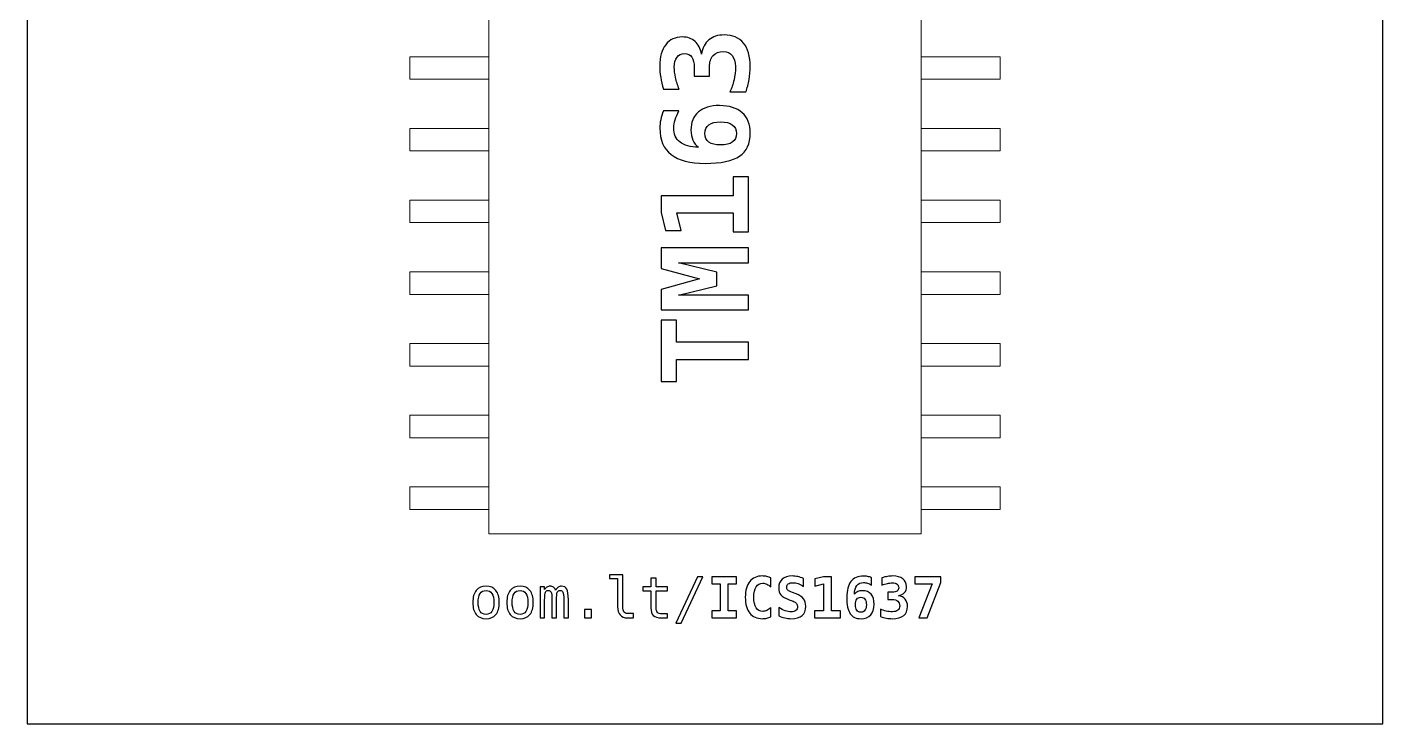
# Model space of a CAD drawing. Header units: centimetres. Extents: x -11.7 to -9.3, y -16.05 to -13.65.
# Drawn here: x -11.7 to -9.3, y -16.05 to -14.816 of the extents above; entities that cross this region are included whole.
import ezdxf

# ---------------------------------------------------------------- set-up
doc = ezdxf.new("R2010")
doc.units = ezdxf.units.CM
doc.header["$MEASUREMENT"] = 0
doc.layers.add('Layer 1', color=7, linetype='Continuous')

msp = doc.modelspace()

# ---------------------------------------------------------------- linework, layer by layer
at = {"layer": 'Layer 1', "color": 7}
msp.add_lwpolyline([(-11.7, -16.05), (-9.3, -16.05), (-9.3, -13.65), (-11.7, -13.65), (-11.7, -16.05)], close=True, dxfattribs=at)
at = {"layer": 'Layer 1', "color": 7, "lineweight": 9}
for points in [[(-10.88251, -15.71355), (-10.11751, -15.71355), (-10.11751, -14.44355), (-10.88251, -14.44355), (-10.88251, -15.71355)], [(-11.02251, -14.90805), (-10.88251, -14.90805), (-10.88251, -14.86805), (-11.02251, -14.86805), (-11.02251, -14.90805)], [(-10.11751, -14.90805), (-9.97751, -14.90805), (-9.97751, -14.86805), (-10.11751, -14.86805), (-10.11751, -14.90805)], [(-11.02251, -15.03505), (-10.88251, -15.03505), (-10.88251, -14.99505), (-11.02251, -14.99505), (-11.02251, -15.03505)], [(-10.11751, -15.03505), (-9.97751, -15.03505), (-9.97751, -14.99505), (-10.11751, -14.99505), (-10.11751, -15.03505)], [(-11.02251, -15.16205), (-10.88251, -15.16205), (-10.88251, -15.12205), (-11.02251, -15.12205), (-11.02251, -15.16205)], [(-10.11751, -15.16205), (-9.97751, -15.16205), (-9.97751, -15.12205), (-10.11751, -15.12205), (-10.11751, -15.16205)], [(-11.02251, -15.28905), (-10.88251, -15.28905), (-10.88251, -15.24905), (-11.02251, -15.24905), (-11.02251, -15.28905)], [(-10.11751, -15.28905), (-9.97751, -15.28905), (-9.97751, -15.24905), (-10.11751, -15.24905), (-10.11751, -15.28905)], [(-11.02251, -15.41605), (-10.88251, -15.41605), (-10.88251, -15.37605), (-11.02251, -15.37605), (-11.02251, -15.41605)], [(-10.11751, -15.41605), (-9.97751, -15.41605), (-9.97751, -15.37605), (-10.11751, -15.37605), (-10.11751, -15.41605)], [(-11.02251, -15.54305), (-10.88251, -15.54305), (-10.88251, -15.50305), (-11.02251, -15.50305), (-11.02251, -15.54305)], [(-10.11751, -15.54305), (-9.97751, -15.54305), (-9.97751, -15.50305), (-10.11751, -15.50305), (-10.11751, -15.54305)], [(-11.02251, -15.67005), (-10.88251, -15.67005), (-10.88251, -15.63005), (-11.02251, -15.63005), (-11.02251, -15.67005)], [(-10.11751, -15.67005), (-9.97751, -15.67005), (-9.97751, -15.63005), (-10.11751, -15.63005), (-10.11751, -15.67005)]]:
    msp.add_lwpolyline(points, close=True, dxfattribs=at)
at = {"layer": 'Layer 1', "color": 250}
for points, knots in [([(-10.49211, -14.88645), (-10.49211, -14.88645), (-10.49211, -14.90279), (-10.49211, -14.90279), (-10.49211, -14.90279), (-10.49211, -14.90279), (-10.51899, -14.90279), (-10.51899, -14.90279), (-10.51899, -14.90279), (-10.51899, -14.90279), (-10.51899, -14.88645), (-10.51899, -14.88645), (-10.51899, -14.88645), (-10.51899, -14.8789), (-10.52047, -14.87301), (-10.52347, -14.86885), (-10.52347, -14.86885), (-10.52647, -14.86469), (-10.5307, -14.8626), (-10.53614, -14.8626), (-10.53614, -14.8626), (-10.54185, -14.8626), (-10.54633, -14.86469), (-10.54954, -14.86885), (-10.54954, -14.86885), (-10.55275, -14.87301), (-10.55434, -14.8789), (-10.55434, -14.88645), (-10.55434, -14.88645), (-10.55434, -14.89224), (-10.5536, -14.89845), (-10.55215, -14.90504), (-10.55215, -14.90504), (-10.55071, -14.91168), (-10.54859, -14.91852), (-10.54584, -14.92561), (-10.54584, -14.92561), (-10.54584, -14.92561), (-10.57353, -14.92561), (-10.57353, -14.92561), (-10.57353, -14.92561), (-10.57568, -14.91852), (-10.57731, -14.91154), (-10.57847, -14.90466), (-10.57847, -14.90466), (-10.5796, -14.89774), (-10.58016, -14.89114), (-10.58016, -14.88479), (-10.58016, -14.88479), (-10.58016, -14.86853), (-10.5766, -14.85587), (-10.56951, -14.8468), (-10.56951, -14.8468), (-10.56242, -14.8377), (-10.55265, -14.83315), (-10.54016, -14.83315), (-10.54016, -14.83315), (-10.53102, -14.83315), (-10.52351, -14.83576), (-10.51769, -14.84101), (-10.51769, -14.84101), (-10.51187, -14.84624), (-10.50806, -14.85371), (-10.50629, -14.86342), (-10.50629, -14.86342), (-10.50435, -14.85241), (-10.49994, -14.84398), (-10.4931, -14.83819), (-10.4931, -14.83819), (-10.48625, -14.83241), (-10.47722, -14.82951), (-10.46607, -14.82951), (-10.46607, -14.82951), (-10.45112, -14.82951), (-10.43972, -14.83431), (-10.43185, -14.84387), (-10.43185, -14.84387), (-10.42399, -14.85347), (-10.42007, -14.86737), (-10.42007, -14.88564), (-10.42007, -14.88564), (-10.42007, -14.8934), (-10.42074, -14.90106), (-10.42205, -14.90861), (-10.42205, -14.90861), (-10.42335, -14.91616), (-10.42526, -14.92339), (-10.42773, -14.93027), (-10.42773, -14.93027), (-10.42773, -14.93027), (-10.45606, -14.93027), (-10.45606, -14.93027), (-10.45606, -14.93027), (-10.45281, -14.92378), (-10.45034, -14.91679), (-10.44865, -14.90928), (-10.44865, -14.90928), (-10.44695, -14.9018), (-10.44611, -14.8939), (-10.44611, -14.88564), (-10.44611, -14.88564), (-10.44611, -14.87735), (-10.44801, -14.87082), (-10.45186, -14.86599), (-10.45186, -14.86599), (-10.45567, -14.86116), (-10.46082, -14.85876), (-10.46731, -14.85876), (-10.46731, -14.85876), (-10.47521, -14.85876), (-10.48135, -14.86116), (-10.48565, -14.86599), (-10.48565, -14.86599), (-10.48996, -14.87082), (-10.49211, -14.87763), (-10.49211, -14.88645)], [0, 0, 0, 0, 0.0344828, 0.0344828, 0.0344828, 0.0344828, 0.0689655, 0.0689655, 0.0689655, 0.0689655, 0.1034483, 0.1034483, 0.1034483, 0.1034483, 0.137931, 0.137931, 0.137931, 0.137931, 0.1724138, 0.1724138, 0.1724138, 0.1724138, 0.2068966, 0.2068966, 0.2068966, 0.2068966, 0.2413793, 0.2413793, 0.2413793, 0.2413793, 0.2758621, 0.2758621, 0.2758621, 0.2758621, 0.3103448, 0.3103448, 0.3103448, 0.3103448, 0.3448276, 0.3448276, 0.3448276, 0.3448276, 0.3793103, 0.3793103, 0.3793103, 0.3793103, 0.4137931, 0.4137931, 0.4137931, 0.4137931, 0.4482759, 0.4482759, 0.4482759, 0.4482759, 0.4827586, 0.4827586, 0.4827586, 0.4827586, 0.5172414, 0.5172414, 0.5172414, 0.5172414, 0.5517241, 0.5517241, 0.5517241, 0.5517241, 0.5862069, 0.5862069, 0.5862069, 0.5862069, 0.6206897, 0.6206897, 0.6206897, 0.6206897, 0.6551724, 0.6551724, 0.6551724, 0.6551724, 0.6896552, 0.6896552, 0.6896552, 0.6896552, 0.7241379, 0.7241379, 0.7241379, 0.7241379, 0.7586207, 0.7586207, 0.7586207, 0.7586207, 0.7931034, 0.7931034, 0.7931034, 0.7931034, 0.8275862, 0.8275862, 0.8275862, 0.8275862, 0.862069, 0.862069, 0.862069, 0.862069, 0.8965517, 0.8965517, 0.8965517, 0.8965517, 0.9310345, 0.9310345, 0.9310345, 0.9310345, 0.9655172, 0.9655172, 0.9655172, 0.9655172, 1, 1, 1, 1]), ([(-10.57374, -14.96418), (-10.57374, -14.96418), (-10.54605, -14.96418), (-10.54605, -14.96418), (-10.54605, -14.96418), (-10.54915, -14.96961), (-10.55148, -14.97483), (-10.55304, -14.97984), (-10.55304, -14.97984), (-10.55459, -14.98481), (-10.55536, -14.98961), (-10.55536, -14.99423), (-10.55536, -14.99423), (-10.55536, -15.00524), (-10.55166, -15.01364), (-10.54425, -15.01939), (-10.54425, -15.01939), (-10.53684, -15.02514), (-10.52591, -15.02813), (-10.51144, -15.02842), (-10.51144, -15.02842), (-10.51592, -15.02517), (-10.51927, -15.02104), (-10.52153, -15.01603), (-10.52153, -15.01603), (-10.52375, -15.01099), (-10.52488, -15.00506), (-10.52488, -14.99825), (-10.52488, -14.99825), (-10.52488, -14.98432), (-10.52047, -14.97359), (-10.51169, -14.96601), (-10.51169, -14.96601), (-10.5029, -14.95842), (-10.49045, -14.95465), (-10.47433, -14.95465), (-10.47433, -14.95465), (-10.45704, -14.95465), (-10.44364, -14.95892), (-10.43411, -14.96742), (-10.43411, -14.96742), (-10.42462, -14.97592), (-10.41986, -14.98788), (-10.41986, -15.00333), (-10.41986, -15.00333), (-10.41986, -15.02214), (-10.42617, -15.03579), (-10.43877, -15.04429), (-10.43877, -15.04429), (-10.4514, -15.05279), (-10.47175, -15.05706), (-10.49987, -15.05706), (-10.49987, -15.05706), (-10.52658, -15.05706), (-10.54661, -15.05188), (-10.55995, -15.04147), (-10.55995, -15.04147), (-10.57329, -15.03106), (-10.57995, -15.01547), (-10.57995, -14.99466), (-10.57995, -14.99466), (-10.57995, -14.98982), (-10.57942, -14.98485), (-10.5784, -14.97973), (-10.5784, -14.97973), (-10.57738, -14.97458), (-10.57583, -14.9694), (-10.57374, -14.96418)], [0, 0, 0, 0, 0.0588235, 0.0588235, 0.0588235, 0.0588235, 0.1176471, 0.1176471, 0.1176471, 0.1176471, 0.1764706, 0.1764706, 0.1764706, 0.1764706, 0.2352941, 0.2352941, 0.2352941, 0.2352941, 0.2941176, 0.2941176, 0.2941176, 0.2941176, 0.3529412, 0.3529412, 0.3529412, 0.3529412, 0.4117647, 0.4117647, 0.4117647, 0.4117647, 0.4705882, 0.4705882, 0.4705882, 0.4705882, 0.5294118, 0.5294118, 0.5294118, 0.5294118, 0.5882353, 0.5882353, 0.5882353, 0.5882353, 0.6470588, 0.6470588, 0.6470588, 0.6470588, 0.7058824, 0.7058824, 0.7058824, 0.7058824, 0.7647059, 0.7647059, 0.7647059, 0.7647059, 0.8235294, 0.8235294, 0.8235294, 0.8235294, 0.8823529, 0.8823529, 0.8823529, 0.8823529, 0.9411765, 0.9411765, 0.9411765, 0.9411765, 1, 1, 1, 1]), ([(-10.5004, -15.00415), (-10.5004, -15.01074), (-10.498, -15.01579), (-10.4932, -15.01928), (-10.4932, -15.01928), (-10.48841, -15.02277), (-10.48149, -15.0245), (-10.47239, -15.0245), (-10.47239, -15.0245), (-10.46336, -15.0245), (-10.45644, -15.02277), (-10.45165, -15.01928), (-10.45165, -15.01928), (-10.44685, -15.01579), (-10.44445, -15.01074), (-10.44445, -15.00415), (-10.44445, -15.00415), (-10.44445, -14.99751), (-10.44685, -14.99243), (-10.45165, -14.98891), (-10.45165, -14.98891), (-10.45644, -14.98534), (-10.46336, -14.98358), (-10.47239, -14.98358), (-10.47239, -14.98358), (-10.48142, -14.98358), (-10.48833, -14.98534), (-10.49317, -14.98891), (-10.49317, -14.98891), (-10.498, -14.99243), (-10.5004, -14.99751), (-10.5004, -15.00415)], [0, 0, 0, 0, 0.125, 0.125, 0.125, 0.125, 0.25, 0.25, 0.25, 0.25, 0.375, 0.375, 0.375, 0.375, 0.5, 0.5, 0.5, 0.5, 0.625, 0.625, 0.625, 0.625, 0.75, 0.75, 0.75, 0.75, 0.875, 0.875, 0.875, 0.875, 1, 1, 1, 1]), ([(-10.44995, -15.1786), (-10.44995, -15.1786), (-10.44995, -15.14449), (-10.44995, -15.14449), (-10.44995, -15.14449), (-10.44995, -15.14449), (-10.55011, -15.14449), (-10.55011, -15.14449), (-10.55011, -15.14449), (-10.55011, -15.14449), (-10.54224, -15.1762), (-10.54224, -15.1762), (-10.54224, -15.1762), (-10.54224, -15.1762), (-10.56972, -15.1762), (-10.56972, -15.1762), (-10.56972, -15.1762), (-10.56972, -15.1762), (-10.57738, -15.14428), (-10.57738, -15.14428), (-10.57738, -15.14428), (-10.57738, -15.14428), (-10.57738, -15.11482), (-10.57738, -15.11482), (-10.57738, -15.11482), (-10.57738, -15.11482), (-10.44995, -15.11482), (-10.44995, -15.11482), (-10.44995, -15.11482), (-10.44995, -15.11482), (-10.44995, -15.0807), (-10.44995, -15.0807), (-10.44995, -15.0807), (-10.44995, -15.0807), (-10.42307, -15.0807), (-10.42307, -15.0807), (-10.42307, -15.0807), (-10.42307, -15.0807), (-10.42307, -15.1786), (-10.42307, -15.1786), (-10.42307, -15.1786), (-10.42307, -15.1786), (-10.44995, -15.1786), (-10.44995, -15.1786)], [0, 0, 0, 0, 0.0909091, 0.0909091, 0.0909091, 0.0909091, 0.1818182, 0.1818182, 0.1818182, 0.1818182, 0.2727273, 0.2727273, 0.2727273, 0.2727273, 0.3636364, 0.3636364, 0.3636364, 0.3636364, 0.4545455, 0.4545455, 0.4545455, 0.4545455, 0.5454545, 0.5454545, 0.5454545, 0.5454545, 0.6363636, 0.6363636, 0.6363636, 0.6363636, 0.7272727, 0.7272727, 0.7272727, 0.7272727, 0.8181818, 0.8181818, 0.8181818, 0.8181818, 0.9090909, 0.9090909, 0.9090909, 0.9090909, 1, 1, 1, 1]), ([(-10.57738, -15.31658), (-10.57738, -15.31658), (-10.57738, -15.28021), (-10.57738, -15.28021), (-10.57738, -15.28021), (-10.57738, -15.28021), (-10.50968, -15.26179), (-10.50968, -15.26179), (-10.50968, -15.26179), (-10.50968, -15.26179), (-10.57738, -15.24352), (-10.57738, -15.24352), (-10.57738, -15.24352), (-10.57738, -15.24352), (-10.57738, -15.20693), (-10.57738, -15.20693), (-10.57738, -15.20693), (-10.57738, -15.20693), (-10.42307, -15.20693), (-10.42307, -15.20693), (-10.42307, -15.20693), (-10.42307, -15.20693), (-10.42307, -15.23318), (-10.42307, -15.23318), (-10.42307, -15.23318), (-10.42307, -15.23318), (-10.54669, -15.23318), (-10.54669, -15.23318), (-10.54669, -15.23318), (-10.54669, -15.23318), (-10.4792, -15.24952), (-10.4792, -15.24952), (-10.4792, -15.24952), (-10.4792, -15.24952), (-10.4792, -15.27379), (-10.4792, -15.27379), (-10.4792, -15.27379), (-10.4792, -15.27379), (-10.54669, -15.29033), (-10.54669, -15.29033), (-10.54669, -15.29033), (-10.54669, -15.29033), (-10.42307, -15.29033), (-10.42307, -15.29033), (-10.42307, -15.29033), (-10.42307, -15.29033), (-10.42307, -15.31658), (-10.42307, -15.31658), (-10.42307, -15.31658), (-10.42307, -15.31658), (-10.57738, -15.31658), (-10.57738, -15.31658)], [0, 0, 0, 0, 0.0769231, 0.0769231, 0.0769231, 0.0769231, 0.1538462, 0.1538462, 0.1538462, 0.1538462, 0.2307692, 0.2307692, 0.2307692, 0.2307692, 0.3076923, 0.3076923, 0.3076923, 0.3076923, 0.3846154, 0.3846154, 0.3846154, 0.3846154, 0.4615385, 0.4615385, 0.4615385, 0.4615385, 0.5384615, 0.5384615, 0.5384615, 0.5384615, 0.6153846, 0.6153846, 0.6153846, 0.6153846, 0.6923077, 0.6923077, 0.6923077, 0.6923077, 0.7692308, 0.7692308, 0.7692308, 0.7692308, 0.8461538, 0.8461538, 0.8461538, 0.8461538, 0.9230769, 0.9230769, 0.9230769, 0.9230769, 1, 1, 1, 1]), ([(-10.42307, -15.37395), (-10.42307, -15.37395), (-10.42307, -15.40443), (-10.42307, -15.40443), (-10.42307, -15.40443), (-10.42307, -15.40443), (-10.55071, -15.40443), (-10.55071, -15.40443), (-10.55071, -15.40443), (-10.55071, -15.40443), (-10.55071, -15.44359), (-10.55071, -15.44359), (-10.55071, -15.44359), (-10.55071, -15.44359), (-10.57738, -15.44359), (-10.57738, -15.44359), (-10.57738, -15.44359), (-10.57738, -15.44359), (-10.57738, -15.33479), (-10.57738, -15.33479), (-10.57738, -15.33479), (-10.57738, -15.33479), (-10.55071, -15.33479), (-10.55071, -15.33479), (-10.55071, -15.33479), (-10.55071, -15.33479), (-10.55071, -15.37395), (-10.55071, -15.37395), (-10.55071, -15.37395), (-10.55071, -15.37395), (-10.42307, -15.37395), (-10.42307, -15.37395)], [0, 0, 0, 0, 0.125, 0.125, 0.125, 0.125, 0.25, 0.25, 0.25, 0.25, 0.375, 0.375, 0.375, 0.375, 0.5, 0.5, 0.5, 0.5, 0.625, 0.625, 0.625, 0.625, 0.75, 0.75, 0.75, 0.75, 0.875, 0.875, 0.875, 0.875, 1, 1, 1, 1]), ([(-10.64568, -15.84235), (-10.64568, -15.84639), (-10.64494, -15.84942), (-10.64346, -15.85147), (-10.64346, -15.85147), (-10.64198, -15.85352), (-10.63979, -15.85455), (-10.63689, -15.85455), (-10.63689, -15.85455), (-10.63689, -15.85455), (-10.62639, -15.85455), (-10.62639, -15.85455), (-10.62639, -15.85455), (-10.62639, -15.85455), (-10.62639, -15.86217), (-10.62639, -15.86217), (-10.62639, -15.86217), (-10.62639, -15.86217), (-10.63776, -15.86217), (-10.63776, -15.86217), (-10.63776, -15.86217), (-10.64314, -15.86217), (-10.64729, -15.86044), (-10.65024, -15.85699), (-10.65024, -15.85699), (-10.65319, -15.85354), (-10.65466, -15.84865), (-10.65466, -15.84235), (-10.65466, -15.84235), (-10.65466, -15.84235), (-10.65466, -15.79268), (-10.65466, -15.79268), (-10.65466, -15.79268), (-10.65466, -15.79268), (-10.66906, -15.79268), (-10.66906, -15.79268), (-10.66906, -15.79268), (-10.66906, -15.79268), (-10.66906, -15.78565), (-10.66906, -15.78565), (-10.66906, -15.78565), (-10.66906, -15.78565), (-10.64568, -15.78565), (-10.64568, -15.78565), (-10.64568, -15.78565), (-10.64568, -15.78565), (-10.64568, -15.84235), (-10.64568, -15.84235)], [0, 0, 0, 0, 0.0833333, 0.0833333, 0.0833333, 0.0833333, 0.1666667, 0.1666667, 0.1666667, 0.1666667, 0.25, 0.25, 0.25, 0.25, 0.3333333, 0.3333333, 0.3333333, 0.3333333, 0.4166667, 0.4166667, 0.4166667, 0.4166667, 0.5, 0.5, 0.5, 0.5, 0.5833333, 0.5833333, 0.5833333, 0.5833333, 0.6666667, 0.6666667, 0.6666667, 0.6666667, 0.75, 0.75, 0.75, 0.75, 0.8333333, 0.8333333, 0.8333333, 0.8333333, 0.9166667, 0.9166667, 0.9166667, 0.9166667, 1, 1, 1, 1]), ([(-10.58668, -15.79195), (-10.58668, -15.79195), (-10.58668, -15.80748), (-10.58668, -15.80748), (-10.58668, -15.80748), (-10.58668, -15.80748), (-10.56626, -15.80748), (-10.56626, -15.80748), (-10.56626, -15.80748), (-10.56626, -15.80748), (-10.56626, -15.81447), (-10.56626, -15.81447), (-10.56626, -15.81447), (-10.56626, -15.81447), (-10.58668, -15.81447), (-10.58668, -15.81447), (-10.58668, -15.81447), (-10.58668, -15.81447), (-10.58668, -15.84415), (-10.58668, -15.84415), (-10.58668, -15.84415), (-10.58668, -15.84819), (-10.58592, -15.851), (-10.58438, -15.85259), (-10.58438, -15.85259), (-10.58285, -15.85419), (-10.58018, -15.85499), (-10.57638, -15.85499), (-10.57638, -15.85499), (-10.57638, -15.85499), (-10.56626, -15.85499), (-10.56626, -15.85499), (-10.56626, -15.85499), (-10.56626, -15.85499), (-10.56626, -15.86217), (-10.56626, -15.86217), (-10.56626, -15.86217), (-10.56626, -15.86217), (-10.57725, -15.86217), (-10.57725, -15.86217), (-10.57725, -15.86217), (-10.584, -15.86217), (-10.58875, -15.86082), (-10.59152, -15.85812), (-10.59152, -15.85812), (-10.59428, -15.85542), (-10.59567, -15.85075), (-10.59567, -15.84415), (-10.59567, -15.84415), (-10.59567, -15.84415), (-10.59567, -15.81447), (-10.59567, -15.81447), (-10.59567, -15.81447), (-10.59567, -15.81447), (-10.61027, -15.81447), (-10.61027, -15.81447), (-10.61027, -15.81447), (-10.61027, -15.81447), (-10.61027, -15.80748), (-10.61027, -15.80748), (-10.61027, -15.80748), (-10.61027, -15.80748), (-10.59567, -15.80748), (-10.59567, -15.80748), (-10.59567, -15.80748), (-10.59567, -15.80748), (-10.59567, -15.79195), (-10.59567, -15.79195), (-10.59567, -15.79195), (-10.59567, -15.79195), (-10.58668, -15.79195), (-10.58668, -15.79195)], [0, 0, 0, 0, 0.0555556, 0.0555556, 0.0555556, 0.0555556, 0.1111111, 0.1111111, 0.1111111, 0.1111111, 0.1666667, 0.1666667, 0.1666667, 0.1666667, 0.2222222, 0.2222222, 0.2222222, 0.2222222, 0.2777778, 0.2777778, 0.2777778, 0.2777778, 0.3333333, 0.3333333, 0.3333333, 0.3333333, 0.3888889, 0.3888889, 0.3888889, 0.3888889, 0.4444444, 0.4444444, 0.4444444, 0.4444444, 0.5, 0.5, 0.5, 0.5, 0.5555556, 0.5555556, 0.5555556, 0.5555556, 0.6111111, 0.6111111, 0.6111111, 0.6111111, 0.6666667, 0.6666667, 0.6666667, 0.6666667, 0.7222222, 0.7222222, 0.7222222, 0.7222222, 0.7777778, 0.7777778, 0.7777778, 0.7777778, 0.8333333, 0.8333333, 0.8333333, 0.8333333, 0.8888889, 0.8888889, 0.8888889, 0.8888889, 0.9444444, 0.9444444, 0.9444444, 0.9444444, 1, 1, 1, 1]), ([(-10.51304, -15.78926), (-10.51304, -15.78926), (-10.50375, -15.78926), (-10.50375, -15.78926), (-10.50375, -15.78926), (-10.50375, -15.78926), (-10.54214, -15.87145), (-10.54214, -15.87145), (-10.54214, -15.87145), (-10.54214, -15.87145), (-10.55148, -15.87145), (-10.55148, -15.87145), (-10.55148, -15.87145), (-10.55148, -15.87145), (-10.51304, -15.78926), (-10.51304, -15.78926)], [0, 0, 0, 0, 0.25, 0.25, 0.25, 0.25, 0.5, 0.5, 0.5, 0.5, 0.75, 0.75, 0.75, 0.75, 1, 1, 1, 1]), ([(-10.48785, -15.80196), (-10.48785, -15.80196), (-10.48785, -15.78926), (-10.48785, -15.78926), (-10.48785, -15.78926), (-10.48785, -15.78926), (-10.44444, -15.78926), (-10.44444, -15.78926), (-10.44444, -15.78926), (-10.44444, -15.78926), (-10.44444, -15.80196), (-10.44444, -15.80196), (-10.44444, -15.80196), (-10.44444, -15.80196), (-10.45895, -15.80196), (-10.45895, -15.80196), (-10.45895, -15.80196), (-10.45895, -15.80196), (-10.45895, -15.84947), (-10.45895, -15.84947), (-10.45895, -15.84947), (-10.45895, -15.84947), (-10.44444, -15.84947), (-10.44444, -15.84947), (-10.44444, -15.84947), (-10.44444, -15.84947), (-10.44444, -15.86217), (-10.44444, -15.86217), (-10.44444, -15.86217), (-10.44444, -15.86217), (-10.48785, -15.86217), (-10.48785, -15.86217), (-10.48785, -15.86217), (-10.48785, -15.86217), (-10.48785, -15.84947), (-10.48785, -15.84947), (-10.48785, -15.84947), (-10.48785, -15.84947), (-10.47335, -15.84947), (-10.47335, -15.84947), (-10.47335, -15.84947), (-10.47335, -15.84947), (-10.47335, -15.80196), (-10.47335, -15.80196), (-10.47335, -15.80196), (-10.47335, -15.80196), (-10.48785, -15.80196), (-10.48785, -15.80196)], [0, 0, 0, 0, 0.0833333, 0.0833333, 0.0833333, 0.0833333, 0.1666667, 0.1666667, 0.1666667, 0.1666667, 0.25, 0.25, 0.25, 0.25, 0.3333333, 0.3333333, 0.3333333, 0.3333333, 0.4166667, 0.4166667, 0.4166667, 0.4166667, 0.5, 0.5, 0.5, 0.5, 0.5833333, 0.5833333, 0.5833333, 0.5833333, 0.6666667, 0.6666667, 0.6666667, 0.6666667, 0.75, 0.75, 0.75, 0.75, 0.8333333, 0.8333333, 0.8333333, 0.8333333, 0.9166667, 0.9166667, 0.9166667, 0.9166667, 1, 1, 1, 1]), ([(-10.38325, -15.86007), (-10.38553, -15.86124), (-10.38792, -15.86212), (-10.39044, -15.8627), (-10.39044, -15.8627), (-10.39294, -15.86329), (-10.39557, -15.86359), (-10.39834, -15.86359), (-10.39834, -15.86359), (-10.40817, -15.86359), (-10.41569, -15.86035), (-10.42086, -15.85387), (-10.42086, -15.85387), (-10.42604, -15.84739), (-10.42862, -15.83803), (-10.42862, -15.82578), (-10.42862, -15.82578), (-10.42862, -15.81352), (-10.42604, -15.80415), (-10.42086, -15.79766), (-10.42086, -15.79766), (-10.41569, -15.79118), (-10.40817, -15.78795), (-10.39834, -15.78795), (-10.39834, -15.78795), (-10.39557, -15.78795), (-10.39292, -15.78825), (-10.39039, -15.78883), (-10.39039, -15.78883), (-10.38784, -15.78941), (-10.38547, -15.7903), (-10.38325, -15.79146), (-10.38325, -15.79146), (-10.38325, -15.79146), (-10.38325, -15.80748), (-10.38325, -15.80748), (-10.38325, -15.80748), (-10.38572, -15.8052), (-10.38814, -15.80353), (-10.39045, -15.80246), (-10.39045, -15.80246), (-10.39279, -15.80141), (-10.39519, -15.80088), (-10.39767, -15.80088), (-10.39767, -15.80088), (-10.40294, -15.80088), (-10.40692, -15.80298), (-10.4096, -15.80716), (-10.4096, -15.80716), (-10.41229, -15.81135), (-10.41364, -15.81755), (-10.41364, -15.82578), (-10.41364, -15.82578), (-10.41364, -15.834), (-10.41229, -15.84018), (-10.4096, -15.84437), (-10.4096, -15.84437), (-10.40692, -15.84855), (-10.40294, -15.85065), (-10.39767, -15.85065), (-10.39767, -15.85065), (-10.39519, -15.85065), (-10.39279, -15.85012), (-10.39045, -15.84907), (-10.39045, -15.84907), (-10.38814, -15.848), (-10.38572, -15.84634), (-10.38325, -15.84405), (-10.38325, -15.84405), (-10.38325, -15.84405), (-10.38325, -15.86007), (-10.38325, -15.86007)], [0, 0, 0, 0, 0.0555556, 0.0555556, 0.0555556, 0.0555556, 0.1111111, 0.1111111, 0.1111111, 0.1111111, 0.1666667, 0.1666667, 0.1666667, 0.1666667, 0.2222222, 0.2222222, 0.2222222, 0.2222222, 0.2777778, 0.2777778, 0.2777778, 0.2777778, 0.3333333, 0.3333333, 0.3333333, 0.3333333, 0.3888889, 0.3888889, 0.3888889, 0.3888889, 0.4444444, 0.4444444, 0.4444444, 0.4444444, 0.5, 0.5, 0.5, 0.5, 0.5555556, 0.5555556, 0.5555556, 0.5555556, 0.6111111, 0.6111111, 0.6111111, 0.6111111, 0.6666667, 0.6666667, 0.6666667, 0.6666667, 0.7222222, 0.7222222, 0.7222222, 0.7222222, 0.7777778, 0.7777778, 0.7777778, 0.7777778, 0.8333333, 0.8333333, 0.8333333, 0.8333333, 0.8888889, 0.8888889, 0.8888889, 0.8888889, 0.9444444, 0.9444444, 0.9444444, 0.9444444, 1, 1, 1, 1]), ([(-10.35093, -15.83018), (-10.35818, -15.82742), (-10.3631, -15.8245), (-10.36568, -15.82147), (-10.36568, -15.82147), (-10.36825, -15.81842), (-10.36953, -15.81433), (-10.36953, -15.80918), (-10.36953, -15.80918), (-10.36953, -15.80258), (-10.36741, -15.79738), (-10.36318, -15.79361), (-10.36318, -15.79361), (-10.35894, -15.78983), (-10.35314, -15.78795), (-10.34574, -15.78795), (-10.34574, -15.78795), (-10.34239, -15.78795), (-10.33904, -15.78833), (-10.33569, -15.7891), (-10.33569, -15.7891), (-10.33233, -15.78986), (-10.32901, -15.79098), (-10.32572, -15.79248), (-10.32572, -15.79248), (-10.32572, -15.79248), (-10.32572, -15.80655), (-10.32572, -15.80655), (-10.32572, -15.80655), (-10.32883, -15.80436), (-10.33196, -15.80271), (-10.33514, -15.80156), (-10.33514, -15.80156), (-10.33834, -15.80043), (-10.34149, -15.79986), (-10.34463, -15.79986), (-10.34463, -15.79986), (-10.34811, -15.79986), (-10.35078, -15.80056), (-10.35263, -15.80196), (-10.35263, -15.80196), (-10.35448, -15.80336), (-10.35541, -15.80536), (-10.35541, -15.80796), (-10.35541, -15.80796), (-10.35541, -15.80998), (-10.35473, -15.81165), (-10.35338, -15.81297), (-10.35338, -15.81297), (-10.35203, -15.81428), (-10.34921, -15.81575), (-10.34491, -15.81733), (-10.34491, -15.81733), (-10.34491, -15.81733), (-10.33871, -15.81968), (-10.33871, -15.81968), (-10.33871, -15.81968), (-10.33286, -15.82183), (-10.32854, -15.82468), (-10.32577, -15.82823), (-10.32577, -15.82823), (-10.32301, -15.83178), (-10.32162, -15.83625), (-10.32162, -15.84165), (-10.32162, -15.84165), (-10.32162, -15.84902), (-10.32379, -15.8545), (-10.32814, -15.85814), (-10.32814, -15.85814), (-10.33249, -15.86177), (-10.33906, -15.86359), (-10.34784, -15.86359), (-10.34784, -15.86359), (-10.35146, -15.86359), (-10.35508, -15.86315), (-10.35871, -15.86229), (-10.35871, -15.86229), (-10.36233, -15.86142), (-10.36585, -15.86015), (-10.36923, -15.85845), (-10.36923, -15.85845), (-10.36923, -15.85845), (-10.36923, -15.84355), (-10.36923, -15.84355), (-10.36923, -15.84355), (-10.3654, -15.84629), (-10.36166, -15.84834), (-10.35808, -15.84967), (-10.35808, -15.84967), (-10.35448, -15.851), (-10.35093, -15.85167), (-10.34741, -15.85167), (-10.34741, -15.85167), (-10.34386, -15.85167), (-10.34111, -15.85087), (-10.33916, -15.84925), (-10.33916, -15.84925), (-10.33721, -15.84764), (-10.33623, -15.84538), (-10.33623, -15.84248), (-10.33623, -15.84248), (-10.33623, -15.8403), (-10.33688, -15.83838), (-10.33818, -15.83675), (-10.33818, -15.83675), (-10.33948, -15.8351), (-10.34136, -15.8338), (-10.34384, -15.83287), (-10.34384, -15.83287), (-10.34384, -15.83287), (-10.35093, -15.83018), (-10.35093, -15.83018)], [0, 0, 0, 0, 0.0357143, 0.0357143, 0.0357143, 0.0357143, 0.0714286, 0.0714286, 0.0714286, 0.0714286, 0.1071429, 0.1071429, 0.1071429, 0.1071429, 0.1428571, 0.1428571, 0.1428571, 0.1428571, 0.1785714, 0.1785714, 0.1785714, 0.1785714, 0.2142857, 0.2142857, 0.2142857, 0.2142857, 0.25, 0.25, 0.25, 0.25, 0.2857143, 0.2857143, 0.2857143, 0.2857143, 0.3214286, 0.3214286, 0.3214286, 0.3214286, 0.3571429, 0.3571429, 0.3571429, 0.3571429, 0.3928571, 0.3928571, 0.3928571, 0.3928571, 0.4285714, 0.4285714, 0.4285714, 0.4285714, 0.4642857, 0.4642857, 0.4642857, 0.4642857, 0.5, 0.5, 0.5, 0.5, 0.5357143, 0.5357143, 0.5357143, 0.5357143, 0.5714286, 0.5714286, 0.5714286, 0.5714286, 0.6071429, 0.6071429, 0.6071429, 0.6071429, 0.6428571, 0.6428571, 0.6428571, 0.6428571, 0.6785714, 0.6785714, 0.6785714, 0.6785714, 0.7142857, 0.7142857, 0.7142857, 0.7142857, 0.75, 0.75, 0.75, 0.75, 0.7857143, 0.7857143, 0.7857143, 0.7857143, 0.8214286, 0.8214286, 0.8214286, 0.8214286, 0.8571429, 0.8571429, 0.8571429, 0.8571429, 0.8928571, 0.8928571, 0.8928571, 0.8928571, 0.9285714, 0.9285714, 0.9285714, 0.9285714, 0.9642857, 0.9642857, 0.9642857, 0.9642857, 1, 1, 1, 1]), ([(-10.30644, -15.84947), (-10.30644, -15.84947), (-10.29032, -15.84947), (-10.29032, -15.84947), (-10.29032, -15.84947), (-10.29032, -15.84947), (-10.29032, -15.80215), (-10.29032, -15.80215), (-10.29032, -15.80215), (-10.29032, -15.80215), (-10.3053, -15.80586), (-10.3053, -15.80586), (-10.3053, -15.80586), (-10.3053, -15.80586), (-10.3053, -15.79288), (-10.3053, -15.79288), (-10.3053, -15.79288), (-10.3053, -15.79288), (-10.29022, -15.78926), (-10.29022, -15.78926), (-10.29022, -15.78926), (-10.29022, -15.78926), (-10.2763, -15.78926), (-10.2763, -15.78926), (-10.2763, -15.78926), (-10.2763, -15.78926), (-10.2763, -15.84947), (-10.2763, -15.84947), (-10.2763, -15.84947), (-10.2763, -15.84947), (-10.26018, -15.84947), (-10.26018, -15.84947), (-10.26018, -15.84947), (-10.26018, -15.84947), (-10.26018, -15.86217), (-10.26018, -15.86217), (-10.26018, -15.86217), (-10.26018, -15.86217), (-10.30644, -15.86217), (-10.30644, -15.86217), (-10.30644, -15.86217), (-10.30644, -15.86217), (-10.30644, -15.84947), (-10.30644, -15.84947)], [0, 0, 0, 0, 0.0909091, 0.0909091, 0.0909091, 0.0909091, 0.1818182, 0.1818182, 0.1818182, 0.1818182, 0.2727273, 0.2727273, 0.2727273, 0.2727273, 0.3636364, 0.3636364, 0.3636364, 0.3636364, 0.4545455, 0.4545455, 0.4545455, 0.4545455, 0.5454545, 0.5454545, 0.5454545, 0.5454545, 0.6363636, 0.6363636, 0.6363636, 0.6363636, 0.7272727, 0.7272727, 0.7272727, 0.7272727, 0.8181818, 0.8181818, 0.8181818, 0.8181818, 0.9090909, 0.9090909, 0.9090909, 0.9090909, 1, 1, 1, 1]), ([(-10.20512, -15.79098), (-10.20512, -15.79098), (-10.20512, -15.80406), (-10.20512, -15.80406), (-10.20512, -15.80406), (-10.20769, -15.8026), (-10.21016, -15.8015), (-10.21252, -15.80076), (-10.21252, -15.80076), (-10.21487, -15.80003), (-10.21714, -15.79966), (-10.21932, -15.79966), (-10.21932, -15.79966), (-10.22452, -15.79966), (-10.22849, -15.80141), (-10.23121, -15.80491), (-10.23121, -15.80491), (-10.23392, -15.80841), (-10.23534, -15.81358), (-10.23547, -15.82042), (-10.23547, -15.82042), (-10.23394, -15.8183), (-10.23199, -15.81672), (-10.22962, -15.81565), (-10.22962, -15.81565), (-10.22724, -15.8146), (-10.22444, -15.81407), (-10.22122, -15.81407), (-10.22122, -15.81407), (-10.21464, -15.81407), (-10.20957, -15.81615), (-10.20599, -15.8203), (-10.20599, -15.8203), (-10.2024, -15.82445), (-10.20062, -15.83033), (-10.20062, -15.83795), (-10.20062, -15.83795), (-10.20062, -15.84612), (-10.20264, -15.85245), (-10.20666, -15.85695), (-10.20666, -15.85695), (-10.21067, -15.86144), (-10.21632, -15.86369), (-10.22362, -15.86369), (-10.22362, -15.86369), (-10.23251, -15.86369), (-10.23896, -15.8607), (-10.24298, -15.85475), (-10.24298, -15.85475), (-10.24699, -15.84879), (-10.24901, -15.83917), (-10.24901, -15.82588), (-10.24901, -15.82588), (-10.24901, -15.81327), (-10.24656, -15.8038), (-10.24164, -15.7975), (-10.24164, -15.7975), (-10.23672, -15.7912), (-10.22936, -15.78805), (-10.21952, -15.78805), (-10.21952, -15.78805), (-10.21724, -15.78805), (-10.21489, -15.7883), (-10.21247, -15.78878), (-10.21247, -15.78878), (-10.21004, -15.78926), (-10.20759, -15.79), (-10.20512, -15.79098)], [0, 0, 0, 0, 0.0588235, 0.0588235, 0.0588235, 0.0588235, 0.1176471, 0.1176471, 0.1176471, 0.1176471, 0.1764706, 0.1764706, 0.1764706, 0.1764706, 0.2352941, 0.2352941, 0.2352941, 0.2352941, 0.2941176, 0.2941176, 0.2941176, 0.2941176, 0.3529412, 0.3529412, 0.3529412, 0.3529412, 0.4117647, 0.4117647, 0.4117647, 0.4117647, 0.4705882, 0.4705882, 0.4705882, 0.4705882, 0.5294118, 0.5294118, 0.5294118, 0.5294118, 0.5882353, 0.5882353, 0.5882353, 0.5882353, 0.6470588, 0.6470588, 0.6470588, 0.6470588, 0.7058824, 0.7058824, 0.7058824, 0.7058824, 0.7647059, 0.7647059, 0.7647059, 0.7647059, 0.8235294, 0.8235294, 0.8235294, 0.8235294, 0.8823529, 0.8823529, 0.8823529, 0.8823529, 0.9411765, 0.9411765, 0.9411765, 0.9411765, 1, 1, 1, 1]), ([(-10.1684, -15.82955), (-10.1684, -15.82955), (-10.17611, -15.82955), (-10.17611, -15.82955), (-10.17611, -15.82955), (-10.17611, -15.82955), (-10.17611, -15.81685), (-10.17611, -15.81685), (-10.17611, -15.81685), (-10.17611, -15.81685), (-10.1684, -15.81685), (-10.1684, -15.81685), (-10.1684, -15.81685), (-10.16483, -15.81685), (-10.16205, -15.81615), (-10.16008, -15.81473), (-10.16008, -15.81473), (-10.15811, -15.81332), (-10.15713, -15.81131), (-10.15713, -15.80875), (-10.15713, -15.80875), (-10.15713, -15.80605), (-10.15811, -15.80393), (-10.16008, -15.80241), (-10.16008, -15.80241), (-10.16205, -15.8009), (-10.16483, -15.80015), (-10.1684, -15.80015), (-10.1684, -15.80015), (-10.17113, -15.80015), (-10.17406, -15.8005), (-10.17718, -15.80118), (-10.17718, -15.80118), (-10.18032, -15.80186), (-10.18355, -15.80286), (-10.1869, -15.80416), (-10.1869, -15.80416), (-10.1869, -15.80416), (-10.1869, -15.79108), (-10.1869, -15.79108), (-10.1869, -15.79108), (-10.18355, -15.79006), (-10.18025, -15.7893), (-10.177, -15.78875), (-10.177, -15.78875), (-10.17373, -15.78821), (-10.17061, -15.78795), (-10.16761, -15.78795), (-10.16761, -15.78795), (-10.15993, -15.78795), (-10.15395, -15.78963), (-10.14966, -15.79298), (-10.14966, -15.79298), (-10.14536, -15.79633), (-10.14321, -15.80095), (-10.14321, -15.80685), (-10.14321, -15.80685), (-10.14321, -15.81116), (-10.14444, -15.81472), (-10.14693, -15.81747), (-10.14693, -15.81747), (-10.1494, -15.82022), (-10.15293, -15.82202), (-10.15751, -15.82285), (-10.15751, -15.82285), (-10.15231, -15.82377), (-10.14833, -15.82585), (-10.1456, -15.82908), (-10.1456, -15.82908), (-10.14286, -15.83232), (-10.14149, -15.83658), (-10.14149, -15.84185), (-10.14149, -15.84185), (-10.14149, -15.84892), (-10.14376, -15.8543), (-10.14828, -15.85802), (-10.14828, -15.85802), (-10.15281, -15.86174), (-10.15938, -15.86359), (-10.16801, -15.86359), (-10.16801, -15.86359), (-10.17168, -15.86359), (-10.1753, -15.86327), (-10.17887, -15.86265), (-10.17887, -15.86265), (-10.18243, -15.86204), (-10.18585, -15.86114), (-10.1891, -15.85997), (-10.1891, -15.85997), (-10.1891, -15.85997), (-10.1891, -15.84659), (-10.1891, -15.84659), (-10.1891, -15.84659), (-10.18603, -15.84812), (-10.18273, -15.84929), (-10.17918, -15.85009), (-10.17918, -15.85009), (-10.17565, -15.85089), (-10.17191, -15.85129), (-10.16801, -15.85129), (-10.16801, -15.85129), (-10.1641, -15.85129), (-10.16101, -15.85039), (-10.15873, -15.84857), (-10.15873, -15.84857), (-10.15645, -15.84677), (-10.15531, -15.84433), (-10.15531, -15.84127), (-10.15531, -15.84127), (-10.15531, -15.83753), (-10.15645, -15.83463), (-10.15873, -15.8326), (-10.15873, -15.8326), (-10.16101, -15.83057), (-10.16423, -15.82955), (-10.1684, -15.82955)], [0, 0, 0, 0, 0.0344828, 0.0344828, 0.0344828, 0.0344828, 0.0689655, 0.0689655, 0.0689655, 0.0689655, 0.1034483, 0.1034483, 0.1034483, 0.1034483, 0.137931, 0.137931, 0.137931, 0.137931, 0.1724138, 0.1724138, 0.1724138, 0.1724138, 0.2068966, 0.2068966, 0.2068966, 0.2068966, 0.2413793, 0.2413793, 0.2413793, 0.2413793, 0.2758621, 0.2758621, 0.2758621, 0.2758621, 0.3103448, 0.3103448, 0.3103448, 0.3103448, 0.3448276, 0.3448276, 0.3448276, 0.3448276, 0.3793103, 0.3793103, 0.3793103, 0.3793103, 0.4137931, 0.4137931, 0.4137931, 0.4137931, 0.4482759, 0.4482759, 0.4482759, 0.4482759, 0.4827586, 0.4827586, 0.4827586, 0.4827586, 0.5172414, 0.5172414, 0.5172414, 0.5172414, 0.5517241, 0.5517241, 0.5517241, 0.5517241, 0.5862069, 0.5862069, 0.5862069, 0.5862069, 0.6206897, 0.6206897, 0.6206897, 0.6206897, 0.6551724, 0.6551724, 0.6551724, 0.6551724, 0.6896552, 0.6896552, 0.6896552, 0.6896552, 0.7241379, 0.7241379, 0.7241379, 0.7241379, 0.7586207, 0.7586207, 0.7586207, 0.7586207, 0.7931034, 0.7931034, 0.7931034, 0.7931034, 0.8275862, 0.8275862, 0.8275862, 0.8275862, 0.862069, 0.862069, 0.862069, 0.862069, 0.8965517, 0.8965517, 0.8965517, 0.8965517, 0.9310345, 0.9310345, 0.9310345, 0.9310345, 0.9655172, 0.9655172, 0.9655172, 0.9655172, 1, 1, 1, 1]), ([(-10.12839, -15.78926), (-10.12839, -15.78926), (-10.08228, -15.78926), (-10.08228, -15.78926), (-10.08228, -15.78926), (-10.08228, -15.78926), (-10.08228, -15.79946), (-10.08228, -15.79946), (-10.08228, -15.79946), (-10.08228, -15.79946), (-10.107, -15.86217), (-10.107, -15.86217), (-10.107, -15.86217), (-10.107, -15.86217), (-10.12171, -15.86217), (-10.12171, -15.86217), (-10.12171, -15.86217), (-10.12171, -15.86217), (-10.09797, -15.80196), (-10.09797, -15.80196), (-10.09797, -15.80196), (-10.09797, -15.80196), (-10.12839, -15.80196), (-10.12839, -15.80196), (-10.12839, -15.80196), (-10.12839, -15.80196), (-10.12839, -15.78926), (-10.12839, -15.78926)], [0, 0, 0, 0, 0.1428571, 0.1428571, 0.1428571, 0.1428571, 0.2857143, 0.2857143, 0.2857143, 0.2857143, 0.4285714, 0.4285714, 0.4285714, 0.4285714, 0.5714286, 0.5714286, 0.5714286, 0.5714286, 0.7142857, 0.7142857, 0.7142857, 0.7142857, 0.8571429, 0.8571429, 0.8571429, 0.8571429, 1, 1, 1, 1]), ([(-10.88763, -15.80616), (-10.88005, -15.80616), (-10.87425, -15.80861), (-10.87023, -15.81353), (-10.87023, -15.81353), (-10.86621, -15.81845), (-10.8642, -15.82557), (-10.8642, -15.83487), (-10.8642, -15.83487), (-10.8642, -15.84422), (-10.8662, -15.85134), (-10.8702, -15.85624), (-10.8702, -15.85624), (-10.87422, -15.86114), (-10.88002, -15.86359), (-10.88763, -15.86359), (-10.88763, -15.86359), (-10.89523, -15.86359), (-10.90102, -15.86114), (-10.90504, -15.85624), (-10.90504, -15.85624), (-10.90904, -15.85134), (-10.91104, -15.84422), (-10.91104, -15.83487), (-10.91104, -15.83487), (-10.91104, -15.82557), (-10.90904, -15.81845), (-10.90504, -15.81353), (-10.90504, -15.81353), (-10.90102, -15.80861), (-10.89523, -15.80616), (-10.88763, -15.80616)], [0, 0, 0, 0, 0.125, 0.125, 0.125, 0.125, 0.25, 0.25, 0.25, 0.25, 0.375, 0.375, 0.375, 0.375, 0.5, 0.5, 0.5, 0.5, 0.625, 0.625, 0.625, 0.625, 0.75, 0.75, 0.75, 0.75, 0.875, 0.875, 0.875, 0.875, 1, 1, 1, 1]), ([(-10.88763, -15.81378), (-10.8922, -15.81378), (-10.89565, -15.81555), (-10.898, -15.8191), (-10.898, -15.8191), (-10.90035, -15.82265), (-10.90152, -15.82792), (-10.90152, -15.83487), (-10.90152, -15.83487), (-10.90152, -15.8418), (-10.90035, -15.84705), (-10.898, -15.85062), (-10.898, -15.85062), (-10.89565, -15.85419), (-10.8922, -15.85597), (-10.88763, -15.85597), (-10.88763, -15.85597), (-10.88305, -15.85597), (-10.87958, -15.85419), (-10.87723, -15.85062), (-10.87723, -15.85062), (-10.87488, -15.84705), (-10.87372, -15.8418), (-10.87372, -15.83487), (-10.87372, -15.83487), (-10.87372, -15.82792), (-10.87488, -15.82265), (-10.87723, -15.8191), (-10.87723, -15.8191), (-10.87958, -15.81555), (-10.88305, -15.81378), (-10.88763, -15.81378)], [0, 0, 0, 0, 0.125, 0.125, 0.125, 0.125, 0.25, 0.25, 0.25, 0.25, 0.375, 0.375, 0.375, 0.375, 0.5, 0.5, 0.5, 0.5, 0.625, 0.625, 0.625, 0.625, 0.75, 0.75, 0.75, 0.75, 0.875, 0.875, 0.875, 0.875, 1, 1, 1, 1]), ([(-10.82742, -15.80616), (-10.81984, -15.80616), (-10.81404, -15.80861), (-10.81002, -15.81353), (-10.81002, -15.81353), (-10.806, -15.81845), (-10.80399, -15.82557), (-10.80399, -15.83487), (-10.80399, -15.83487), (-10.80399, -15.84422), (-10.80599, -15.85134), (-10.80999, -15.85624), (-10.80999, -15.85624), (-10.81401, -15.86114), (-10.81981, -15.86359), (-10.82742, -15.86359), (-10.82742, -15.86359), (-10.83502, -15.86359), (-10.84081, -15.86114), (-10.84483, -15.85624), (-10.84483, -15.85624), (-10.84883, -15.85134), (-10.85083, -15.84422), (-10.85083, -15.83487), (-10.85083, -15.83487), (-10.85083, -15.82557), (-10.84883, -15.81845), (-10.84483, -15.81353), (-10.84483, -15.81353), (-10.84081, -15.80861), (-10.83502, -15.80616), (-10.82742, -15.80616)], [0, 0, 0, 0, 0.125, 0.125, 0.125, 0.125, 0.25, 0.25, 0.25, 0.25, 0.375, 0.375, 0.375, 0.375, 0.5, 0.5, 0.5, 0.5, 0.625, 0.625, 0.625, 0.625, 0.75, 0.75, 0.75, 0.75, 0.875, 0.875, 0.875, 0.875, 1, 1, 1, 1]), ([(-10.82742, -15.81378), (-10.83199, -15.81378), (-10.83544, -15.81555), (-10.83779, -15.8191), (-10.83779, -15.8191), (-10.84014, -15.82265), (-10.84131, -15.82792), (-10.84131, -15.83487), (-10.84131, -15.83487), (-10.84131, -15.8418), (-10.84014, -15.84705), (-10.83779, -15.85062), (-10.83779, -15.85062), (-10.83544, -15.85419), (-10.83199, -15.85597), (-10.82742, -15.85597), (-10.82742, -15.85597), (-10.82284, -15.85597), (-10.81937, -15.85419), (-10.81702, -15.85062), (-10.81702, -15.85062), (-10.81467, -15.84705), (-10.81351, -15.8418), (-10.81351, -15.83487), (-10.81351, -15.83487), (-10.81351, -15.82792), (-10.81467, -15.82265), (-10.81702, -15.8191), (-10.81702, -15.8191), (-10.81937, -15.81555), (-10.82284, -15.81378), (-10.82742, -15.81378)], [0, 0, 0, 0, 0.125, 0.125, 0.125, 0.125, 0.25, 0.25, 0.25, 0.25, 0.375, 0.375, 0.375, 0.375, 0.5, 0.5, 0.5, 0.5, 0.625, 0.625, 0.625, 0.625, 0.75, 0.75, 0.75, 0.75, 0.875, 0.875, 0.875, 0.875, 1, 1, 1, 1]), ([(-10.7643, -15.81305), (-10.7632, -15.8107), (-10.76178, -15.80896), (-10.76006, -15.80785), (-10.76006, -15.80785), (-10.75836, -15.80673), (-10.7563, -15.80616), (-10.7539, -15.80616), (-10.7539, -15.80616), (-10.7495, -15.80616), (-10.74639, -15.80786), (-10.74459, -15.81126), (-10.74459, -15.81126), (-10.74278, -15.81467), (-10.74188, -15.82107), (-10.74188, -15.83048), (-10.74188, -15.83048), (-10.74188, -15.83048), (-10.74188, -15.86217), (-10.74188, -15.86217), (-10.74188, -15.86217), (-10.74188, -15.86217), (-10.75008, -15.86217), (-10.75008, -15.86217), (-10.75008, -15.86217), (-10.75008, -15.86217), (-10.75008, -15.83087), (-10.75008, -15.83087), (-10.75008, -15.83087), (-10.75008, -15.82315), (-10.75051, -15.81837), (-10.75138, -15.81648), (-10.75138, -15.81648), (-10.75223, -15.81462), (-10.75381, -15.81368), (-10.7561, -15.81368), (-10.7561, -15.81368), (-10.7587, -15.81368), (-10.76048, -15.81468), (-10.76145, -15.81668), (-10.76145, -15.81668), (-10.7624, -15.81868), (-10.76288, -15.82342), (-10.76288, -15.83087), (-10.76288, -15.83087), (-10.76288, -15.83087), (-10.76288, -15.86217), (-10.76288, -15.86217), (-10.76288, -15.86217), (-10.76288, -15.86217), (-10.77108, -15.86217), (-10.77108, -15.86217), (-10.77108, -15.86217), (-10.77108, -15.86217), (-10.77108, -15.83087), (-10.77108, -15.83087), (-10.77108, -15.83087), (-10.77108, -15.82305), (-10.77155, -15.81823), (-10.77248, -15.81642), (-10.77248, -15.81642), (-10.7734, -15.8146), (-10.77506, -15.81368), (-10.77748, -15.81368), (-10.77748, -15.81368), (-10.77986, -15.81368), (-10.78152, -15.81468), (-10.78243, -15.81668), (-10.78243, -15.81668), (-10.78337, -15.81868), (-10.78383, -15.82342), (-10.78383, -15.83087), (-10.78383, -15.83087), (-10.78383, -15.83087), (-10.78383, -15.86217), (-10.78383, -15.86217), (-10.78383, -15.86217), (-10.78383, -15.86217), (-10.79198, -15.86217), (-10.79198, -15.86217), (-10.79198, -15.86217), (-10.79198, -15.86217), (-10.79198, -15.80748), (-10.79198, -15.80748), (-10.79198, -15.80748), (-10.79198, -15.80748), (-10.78383, -15.80748), (-10.78383, -15.80748), (-10.78383, -15.80748), (-10.78383, -15.80748), (-10.78383, -15.81216), (-10.78383, -15.81216), (-10.78383, -15.81216), (-10.78277, -15.81021), (-10.78142, -15.80873), (-10.7798, -15.8077), (-10.7798, -15.8077), (-10.7782, -15.80668), (-10.77636, -15.80616), (-10.77431, -15.80616), (-10.77431, -15.80616), (-10.77183, -15.80616), (-10.76978, -15.80673), (-10.76813, -15.80786), (-10.76813, -15.80786), (-10.76648, -15.80901), (-10.76521, -15.81073), (-10.7643, -15.81305)], [0, 0, 0, 0, 0.037037, 0.037037, 0.037037, 0.037037, 0.0740741, 0.0740741, 0.0740741, 0.0740741, 0.1111111, 0.1111111, 0.1111111, 0.1111111, 0.1481481, 0.1481481, 0.1481481, 0.1481481, 0.1851852, 0.1851852, 0.1851852, 0.1851852, 0.2222222, 0.2222222, 0.2222222, 0.2222222, 0.2592593, 0.2592593, 0.2592593, 0.2592593, 0.2962963, 0.2962963, 0.2962963, 0.2962963, 0.3333333, 0.3333333, 0.3333333, 0.3333333, 0.3703704, 0.3703704, 0.3703704, 0.3703704, 0.4074074, 0.4074074, 0.4074074, 0.4074074, 0.4444444, 0.4444444, 0.4444444, 0.4444444, 0.4814815, 0.4814815, 0.4814815, 0.4814815, 0.5185185, 0.5185185, 0.5185185, 0.5185185, 0.5555556, 0.5555556, 0.5555556, 0.5555556, 0.5925926, 0.5925926, 0.5925926, 0.5925926, 0.6296296, 0.6296296, 0.6296296, 0.6296296, 0.6666667, 0.6666667, 0.6666667, 0.6666667, 0.7037037, 0.7037037, 0.7037037, 0.7037037, 0.7407407, 0.7407407, 0.7407407, 0.7407407, 0.7777778, 0.7777778, 0.7777778, 0.7777778, 0.8148148, 0.8148148, 0.8148148, 0.8148148, 0.8518519, 0.8518519, 0.8518519, 0.8518519, 0.8888889, 0.8888889, 0.8888889, 0.8888889, 0.9259259, 0.9259259, 0.9259259, 0.9259259, 0.962963, 0.962963, 0.962963, 0.962963, 1, 1, 1, 1]), ([(-10.22401, -15.82563), (-10.22712, -15.82563), (-10.22951, -15.82677), (-10.23116, -15.82903), (-10.23116, -15.82903), (-10.23281, -15.8313), (-10.23362, -15.83457), (-10.23362, -15.83887), (-10.23362, -15.83887), (-10.23362, -15.84313), (-10.23281, -15.8464), (-10.23116, -15.84867), (-10.23116, -15.84867), (-10.22951, -15.85094), (-10.22712, -15.85207), (-10.22401, -15.85207), (-10.22401, -15.85207), (-10.22087, -15.85207), (-10.21847, -15.85094), (-10.21681, -15.84867), (-10.21681, -15.84867), (-10.21512, -15.8464), (-10.21429, -15.84313), (-10.21429, -15.83887), (-10.21429, -15.83887), (-10.21429, -15.8346), (-10.21512, -15.83133), (-10.21681, -15.82905), (-10.21681, -15.82905), (-10.21847, -15.82677), (-10.22087, -15.82563), (-10.22401, -15.82563)], [0, 0, 0, 0, 0.125, 0.125, 0.125, 0.125, 0.25, 0.25, 0.25, 0.25, 0.375, 0.375, 0.375, 0.375, 0.5, 0.5, 0.5, 0.5, 0.625, 0.625, 0.625, 0.625, 0.75, 0.75, 0.75, 0.75, 0.875, 0.875, 0.875, 0.875, 1, 1, 1, 1]), ([(-10.7132, -15.84727), (-10.7132, -15.84727), (-10.7009, -15.84727), (-10.7009, -15.84727), (-10.7009, -15.84727), (-10.7009, -15.84727), (-10.7009, -15.86217), (-10.7009, -15.86217), (-10.7009, -15.86217), (-10.7009, -15.86217), (-10.7132, -15.86217), (-10.7132, -15.86217), (-10.7132, -15.86217), (-10.7132, -15.86217), (-10.7132, -15.84727), (-10.7132, -15.84727)], [0, 0, 0, 0, 0.25, 0.25, 0.25, 0.25, 0.5, 0.5, 0.5, 0.5, 0.75, 0.75, 0.75, 0.75, 1, 1, 1, 1])]:
    msp.add_open_spline(points, degree=3, knots=knots, dxfattribs=at)

doc.saveas('drawing.dxf')
